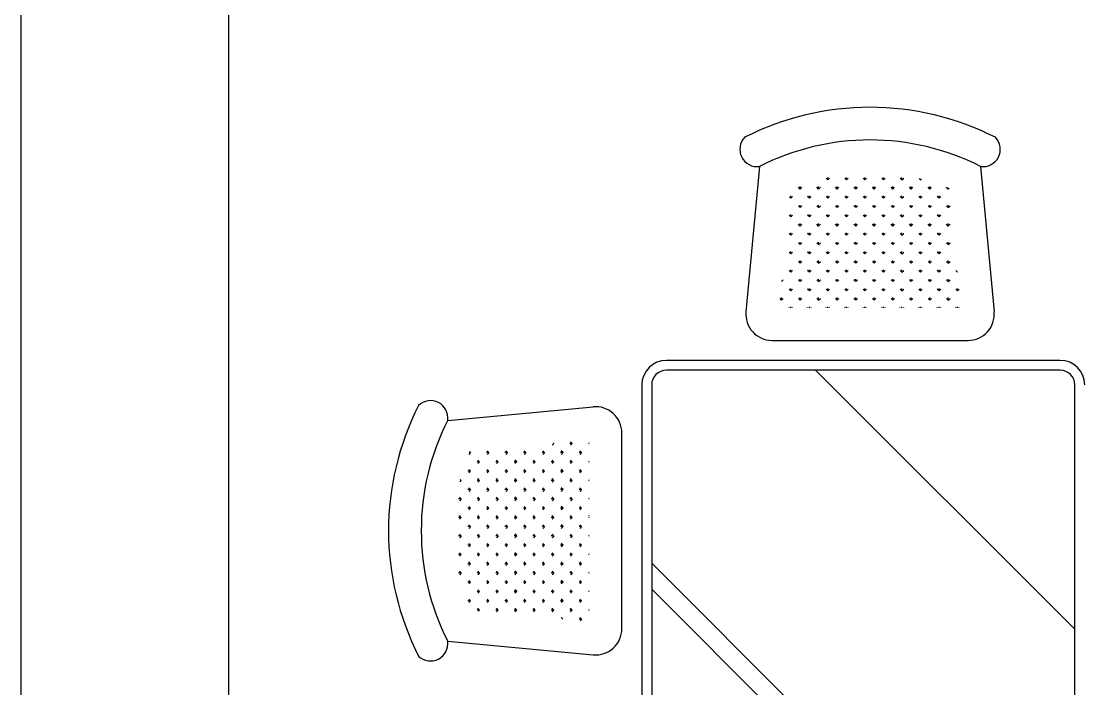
# Model space of a CAD drawing. Header units: inches. Extents: x 3.4 to 45.9, y 14.3 to 39.1.
# Drawn here: x 24.925 to 26.654, y 16.604 to 17.69 of the extents above; entities that cross this region are included whole.
import ezdxf

# ---------------------------------------------------------------- set-up
doc = ezdxf.new("R2010")
doc.units = ezdxf.units.IN
doc.header["$MEASUREMENT"] = 0
doc.layers.add('4', color=4, linetype='Continuous')
doc.layers.add('kadrbm', color=4, linetype='Continuous')

# ---------------------------------------------------------------- blocks, each defined once
blk = doc.blocks.new('kadrbm')
at = {"layer": 'kadrbm', "color": 4}
blk.add_lwpolyline([(0, 0), (0, 24.7972), (21, 24.7972), (21, 0), (0, 0)], close=True, dxfattribs=at)
blk.add_lwpolyline([(20.6631, 0.3257), (20.6631, 24.4603), (0.3369, 24.4603), (0.3369, 0.3257), (20.6631, 0.3257)], dxfattribs=at)

msp = doc.modelspace()

# ---------------------------------------------------------------- linework, layer by layer
at = {"layer": '4'}
for p, q in [((26.1254, 17.4536), (26.1034, 17.2171)), ((26.4849, 17.4536), (26.5069, 17.2171)), ((26.2366, 17.4318), (26.2338, 17.4347)), ((26.2366, 17.4318), (26.2366, 17.4358)), ((26.2366, 17.4318), (26.2394, 17.4347)), ((26.2667, 17.4318), (26.2639, 17.4347)), ((26.2667, 17.4318), (26.2667, 17.4358)), ((26.2667, 17.4318), (26.2695, 17.4347)), ((26.2968, 17.4318), (26.294, 17.4347)), ((26.2968, 17.4318), (26.2968, 17.4358)), ((26.2968, 17.4318), (26.2996, 17.4347)), ((26.3269, 17.4318), (26.3241, 17.4347)), ((26.3269, 17.4318), (26.3269, 17.4358)), ((26.3269, 17.4318), (26.3298, 17.4347)), ((26.357, 17.4318), (26.3542, 17.4347)), ((26.357, 17.4318), (26.357, 17.4358)), ((26.357, 17.4318), (26.3599, 17.4347)), ((26.3872, 17.4318), (26.385, 17.434)), ((26.3872, 17.4318), (26.3872, 17.4335)), ((26.3872, 17.4318), (26.3885, 17.4331)), ((26.1914, 17.4168), (26.1886, 17.4196)), ((26.1914, 17.4168), (26.1914, 17.4208)), ((26.1914, 17.4168), (26.1942, 17.4196)), ((26.2215, 17.4168), (26.2187, 17.4196)), ((26.2215, 17.4168), (26.2215, 17.4208)), ((26.2215, 17.4168), (26.2243, 17.4196)), ((26.2516, 17.4168), (26.2488, 17.4196)), ((26.2516, 17.4168), (26.2516, 17.4208)), ((26.2516, 17.4168), (26.2545, 17.4196)), ((26.2818, 17.4168), (26.2789, 17.4196)), ((26.2818, 17.4168), (26.2818, 17.4208)), ((26.2818, 17.4168), (26.2846, 17.4196)), ((26.3119, 17.4168), (26.309, 17.4196)), ((26.3119, 17.4168), (26.3119, 17.4208)), ((26.3119, 17.4168), (26.3147, 17.4196)), ((26.342, 17.4168), (26.3392, 17.4196)), ((26.342, 17.4168), (26.342, 17.4208)), ((26.342, 17.4168), (26.3448, 17.4196)), ((26.3721, 17.4168), (26.3693, 17.4196)), ((26.3721, 17.4168), (26.3721, 17.4208)), ((26.3721, 17.4168), (26.3749, 17.4196)), ((26.4022, 17.4168), (26.3994, 17.4196)), ((26.4022, 17.4168), (26.4022, 17.4208)), ((26.4022, 17.4168), (26.405, 17.4196)), ((26.4323, 17.4168), (26.4295, 17.4196)), ((26.4323, 17.4168), (26.4323, 17.419)), ((26.4323, 17.4168), (26.4339, 17.4184)), ((26.1763, 17.4017), (26.1743, 17.4038)), ((26.1763, 17.4017), (26.1763, 17.4057)), ((26.1763, 17.4017), (26.1792, 17.4046)), ((26.2065, 17.4017), (26.2036, 17.4046)), ((26.2065, 17.4017), (26.2065, 17.4057)), ((26.2065, 17.4017), (26.2093, 17.4046)), ((26.2366, 17.4017), (26.2338, 17.4046)), ((26.2366, 17.4017), (26.2366, 17.4057)), ((26.2366, 17.4017), (26.2394, 17.4046)), ((26.2667, 17.4017), (26.2639, 17.4046)), ((26.2667, 17.4017), (26.2667, 17.4057)), ((26.2667, 17.4017), (26.2695, 17.4046)), ((26.2968, 17.4017), (26.294, 17.4046)), ((26.2968, 17.4017), (26.2968, 17.4057)), ((26.2968, 17.4017), (26.2996, 17.4046)), ((26.3269, 17.4017), (26.3241, 17.4046)), ((26.3269, 17.4017), (26.3269, 17.4057)), ((26.3269, 17.4017), (26.3298, 17.4046)), ((26.357, 17.4017), (26.3542, 17.4046)), ((26.357, 17.4017), (26.357, 17.4057)), ((26.357, 17.4017), (26.3599, 17.4046)), ((26.3872, 17.4017), (26.3843, 17.4046)), ((26.3872, 17.4017), (26.3872, 17.4057)), ((26.3872, 17.4017), (26.39, 17.4046)), ((26.4173, 17.4017), (26.4145, 17.4046)), ((26.4173, 17.4017), (26.4173, 17.4057)), ((26.4173, 17.4017), (26.4201, 17.4046)), ((26.1763, 17.3716), (26.1763, 17.3756)), ((26.1914, 17.3867), (26.1886, 17.3895)), ((26.1914, 17.3867), (26.1914, 17.3907)), ((26.1914, 17.3867), (26.1942, 17.3895)), ((26.2065, 17.3716), (26.2065, 17.3756)), ((26.2215, 17.3867), (26.2187, 17.3895)), ((26.2215, 17.3867), (26.2215, 17.3907)), ((26.2215, 17.3867), (26.2243, 17.3895)), ((26.2366, 17.3716), (26.2366, 17.3756)), ((26.2516, 17.3867), (26.2488, 17.3895)), ((26.2516, 17.3867), (26.2516, 17.3907)), ((26.2516, 17.3867), (26.2545, 17.3895)), ((26.2667, 17.3716), (26.2667, 17.3756)), ((26.2818, 17.3867), (26.2789, 17.3895)), ((26.2818, 17.3867), (26.2818, 17.3907)), ((26.2818, 17.3867), (26.2846, 17.3895)), ((26.2968, 17.3716), (26.2968, 17.3756)), ((26.3119, 17.3867), (26.309, 17.3895)), ((26.3119, 17.3867), (26.3119, 17.3907)), ((26.3119, 17.3867), (26.3147, 17.3895)), ((26.3269, 17.3716), (26.3269, 17.3756)), ((26.342, 17.3867), (26.3392, 17.3895)), ((26.342, 17.3867), (26.342, 17.3907)), ((26.342, 17.3867), (26.3448, 17.3895)), ((26.357, 17.3716), (26.357, 17.3756)), ((26.3721, 17.3867), (26.3693, 17.3895)), ((26.3721, 17.3867), (26.3721, 17.3907)), ((26.3721, 17.3867), (26.3749, 17.3895)), ((26.3872, 17.3716), (26.3872, 17.3756)), ((26.4022, 17.3867), (26.3994, 17.3895)), ((26.4022, 17.3867), (26.4022, 17.3907)), ((26.4022, 17.3867), (26.405, 17.3895)), ((26.4173, 17.3716), (26.4173, 17.3756)), ((26.4323, 17.3867), (26.4295, 17.3895)), ((26.4323, 17.3867), (26.4323, 17.3907)), ((26.4323, 17.3867), (26.4352, 17.3895)), ((26.1763, 17.3716), (26.1735, 17.3744)), ((26.1763, 17.3716), (26.1792, 17.3744)), ((26.1914, 17.3566), (26.1886, 17.3594)), ((26.1914, 17.3566), (26.1914, 17.3605)), ((26.1914, 17.3566), (26.1942, 17.3594)), ((26.2065, 17.3716), (26.2036, 17.3744)), ((26.2065, 17.3716), (26.2093, 17.3744)), ((26.2215, 17.3566), (26.2187, 17.3594)), ((26.2215, 17.3566), (26.2215, 17.3605)), ((26.2215, 17.3566), (26.2243, 17.3594)), ((26.2366, 17.3716), (26.2338, 17.3744)), ((26.2366, 17.3716), (26.2394, 17.3744)), ((26.2516, 17.3566), (26.2488, 17.3594)), ((26.2516, 17.3566), (26.2516, 17.3605)), ((26.2516, 17.3566), (26.2545, 17.3594)), ((26.2667, 17.3716), (26.2639, 17.3744)), ((26.2667, 17.3716), (26.2695, 17.3744)), ((26.2818, 17.3566), (26.2789, 17.3594)), ((26.2818, 17.3566), (26.2818, 17.3605)), ((26.2818, 17.3566), (26.2846, 17.3594)), ((26.2968, 17.3716), (26.294, 17.3744)), ((26.2968, 17.3716), (26.2996, 17.3744)), ((26.3119, 17.3566), (26.309, 17.3594)), ((26.3119, 17.3566), (26.3119, 17.3605)), ((26.3119, 17.3566), (26.3147, 17.3594)), ((26.3269, 17.3716), (26.3241, 17.3744)), ((26.3269, 17.3716), (26.3298, 17.3744)), ((26.342, 17.3566), (26.3392, 17.3594)), ((26.342, 17.3566), (26.342, 17.3605)), ((26.342, 17.3566), (26.3448, 17.3594)), ((26.357, 17.3716), (26.3542, 17.3744)), ((26.357, 17.3716), (26.3599, 17.3744)), ((26.3721, 17.3566), (26.3693, 17.3594)), ((26.3721, 17.3566), (26.3721, 17.3605)), ((26.3721, 17.3566), (26.3749, 17.3594)), ((26.3872, 17.3716), (26.3843, 17.3744)), ((26.3872, 17.3716), (26.39, 17.3744)), ((26.4022, 17.3566), (26.3994, 17.3594)), ((26.4022, 17.3566), (26.4022, 17.3605)), ((26.4022, 17.3566), (26.405, 17.3594)), ((26.4173, 17.3716), (26.4145, 17.3744)), ((26.4173, 17.3716), (26.4201, 17.3744)), ((26.4323, 17.3566), (26.4295, 17.3594)), ((26.4323, 17.3566), (26.4323, 17.3605)), ((26.4323, 17.3566), (26.4352, 17.3594)), ((26.1763, 17.3415), (26.1735, 17.3443)), ((26.1763, 17.3415), (26.1763, 17.3455)), ((26.1763, 17.3415), (26.1792, 17.3443)), ((26.2065, 17.3415), (26.2036, 17.3443)), ((26.2065, 17.3415), (26.2065, 17.3455)), ((26.2065, 17.3415), (26.2093, 17.3443)), ((26.2366, 17.3415), (26.2338, 17.3443)), ((26.2366, 17.3415), (26.2366, 17.3455)), ((26.2366, 17.3415), (26.2394, 17.3443)), ((26.2667, 17.3415), (26.2639, 17.3443)), ((26.2667, 17.3415), (26.2667, 17.3455)), ((26.2667, 17.3415), (26.2695, 17.3443)), ((26.2968, 17.3415), (26.294, 17.3443)), ((26.2968, 17.3415), (26.2968, 17.3455)), ((26.2968, 17.3415), (26.2996, 17.3443)), ((26.3269, 17.3415), (26.3241, 17.3443)), ((26.3269, 17.3415), (26.3269, 17.3455)), ((26.3269, 17.3415), (26.3298, 17.3443)), ((26.357, 17.3415), (26.3542, 17.3443)), ((26.357, 17.3415), (26.357, 17.3455)), ((26.357, 17.3415), (26.3599, 17.3443)), ((26.3872, 17.3415), (26.3843, 17.3443)), ((26.3872, 17.3415), (26.3872, 17.3455)), ((26.3872, 17.3415), (26.39, 17.3443)), ((26.4173, 17.3415), (26.4145, 17.3443)), ((26.4173, 17.3415), (26.4173, 17.3455)), ((26.4173, 17.3415), (26.4201, 17.3443)), ((26.1914, 17.3264), (26.1886, 17.3293)), ((26.1914, 17.3264), (26.1914, 17.3304)), ((26.1914, 17.3264), (26.1942, 17.3293)), ((26.2215, 17.3264), (26.2187, 17.3293)), ((26.2215, 17.3264), (26.2215, 17.3304)), ((26.2215, 17.3264), (26.2243, 17.3293)), ((26.2516, 17.3264), (26.2488, 17.3293)), ((26.2516, 17.3264), (26.2516, 17.3304)), ((26.2516, 17.3264), (26.2545, 17.3293)), ((26.2818, 17.3264), (26.2789, 17.3293)), ((26.2818, 17.3264), (26.2818, 17.3304)), ((26.2818, 17.3264), (26.2846, 17.3293)), ((26.3119, 17.3264), (26.309, 17.3293)), ((26.3119, 17.3264), (26.3119, 17.3304)), ((26.3119, 17.3264), (26.3147, 17.3293)), ((26.342, 17.3264), (26.3392, 17.3293)), ((26.342, 17.3264), (26.342, 17.3304)), ((26.342, 17.3264), (26.3448, 17.3293)), ((26.3721, 17.3264), (26.3693, 17.3293)), ((26.3721, 17.3264), (26.3721, 17.3304)), ((26.3721, 17.3264), (26.3749, 17.3293)), ((26.4022, 17.3264), (26.3994, 17.3293)), ((26.4022, 17.3264), (26.4022, 17.3304)), ((26.4022, 17.3264), (26.405, 17.3293)), ((26.4323, 17.3264), (26.4295, 17.3293)), ((26.4323, 17.3264), (26.4323, 17.3304)), ((26.4323, 17.3264), (26.4352, 17.3293)), ((26.1763, 17.3114), (26.1735, 17.3142)), ((26.1763, 17.3114), (26.1763, 17.3154)), ((26.1763, 17.3114), (26.1792, 17.3142)), ((26.2065, 17.3114), (26.2036, 17.3142)), ((26.2065, 17.3114), (26.2065, 17.3154)), ((26.2065, 17.3114), (26.2093, 17.3142)), ((26.2366, 17.3114), (26.2338, 17.3142)), ((26.2366, 17.3114), (26.2366, 17.3154)), ((26.2366, 17.3114), (26.2394, 17.3142)), ((26.2667, 17.3114), (26.2639, 17.3142)), ((26.2667, 17.3114), (26.2667, 17.3154)), ((26.2667, 17.3114), (26.2695, 17.3142)), ((26.2968, 17.3114), (26.294, 17.3142)), ((26.2968, 17.3114), (26.2968, 17.3154)), ((26.2968, 17.3114), (26.2996, 17.3142)), ((26.3269, 17.3114), (26.3241, 17.3142)), ((26.3269, 17.3114), (26.3269, 17.3154)), ((26.3269, 17.3114), (26.3298, 17.3142)), ((26.357, 17.3114), (26.3542, 17.3142)), ((26.357, 17.3114), (26.357, 17.3154)), ((26.357, 17.3114), (26.3599, 17.3142)), ((26.3872, 17.3114), (26.3843, 17.3142)), ((26.3872, 17.3114), (26.3872, 17.3154)), ((26.3872, 17.3114), (26.39, 17.3142)), ((26.4173, 17.3114), (26.4145, 17.3142)), ((26.4173, 17.3114), (26.4173, 17.3154)), ((26.4173, 17.3114), (26.4201, 17.3142)), ((26.1914, 17.2963), (26.1886, 17.2991)), ((26.1914, 17.2963), (26.1914, 17.3003)), ((26.1914, 17.2963), (26.1942, 17.2991)), ((26.2215, 17.2963), (26.2187, 17.2991)), ((26.2215, 17.2963), (26.2215, 17.3003)), ((26.2215, 17.2963), (26.2243, 17.2991)), ((26.2516, 17.2963), (26.2488, 17.2991)), ((26.2516, 17.2963), (26.2516, 17.3003)), ((26.2516, 17.2963), (26.2545, 17.2991)), ((26.2818, 17.2963), (26.2789, 17.2991)), ((26.2818, 17.2963), (26.2818, 17.3003)), ((26.2818, 17.2963), (26.2846, 17.2991)), ((26.3119, 17.2963), (26.309, 17.2991)), ((26.3119, 17.2963), (26.3119, 17.3003)), ((26.3119, 17.2963), (26.3147, 17.2991)), ((26.342, 17.2963), (26.3392, 17.2991)), ((26.342, 17.2963), (26.342, 17.3003)), ((26.342, 17.2963), (26.3448, 17.2991)), ((26.3721, 17.2963), (26.3693, 17.2991)), ((26.3721, 17.2963), (26.3721, 17.3003)), ((26.3721, 17.2963), (26.3749, 17.2991)), ((26.4022, 17.2963), (26.3994, 17.2991)), ((26.4022, 17.2963), (26.4022, 17.3003)), ((26.4022, 17.2963), (26.405, 17.2991)), ((26.4323, 17.2963), (26.4295, 17.2991)), ((26.4323, 17.2963), (26.4323, 17.3003)), ((26.4323, 17.2963), (26.4352, 17.2991)), ((26.1763, 17.2813), (26.1735, 17.2841)), ((26.1763, 17.2813), (26.1763, 17.2853)), ((26.1763, 17.2813), (26.1792, 17.2841)), ((26.2065, 17.2813), (26.2036, 17.2841)), ((26.2065, 17.2813), (26.2065, 17.2853)), ((26.2065, 17.2813), (26.2093, 17.2841)), ((26.2366, 17.2813), (26.2338, 17.2841)), ((26.2366, 17.2813), (26.2366, 17.2853)), ((26.2366, 17.2813), (26.2394, 17.2841)), ((26.2667, 17.2813), (26.2639, 17.2841)), ((26.2667, 17.2813), (26.2667, 17.2853)), ((26.2667, 17.2813), (26.2695, 17.2841)), ((26.2968, 17.2813), (26.294, 17.2841)), ((26.2968, 17.2813), (26.2968, 17.2853)), ((26.2968, 17.2813), (26.2996, 17.2841)), ((26.3269, 17.2813), (26.3241, 17.2841)), ((26.3269, 17.2813), (26.3269, 17.2853)), ((26.3269, 17.2813), (26.3298, 17.2841)), ((26.357, 17.2813), (26.3542, 17.2841)), ((26.357, 17.2813), (26.357, 17.2853)), ((26.357, 17.2813), (26.3599, 17.2841)), ((26.3872, 17.2813), (26.3843, 17.2841)), ((26.3872, 17.2813), (26.3872, 17.2853)), ((26.3872, 17.2813), (26.39, 17.2841)), ((26.4173, 17.2813), (26.4145, 17.2841)), ((26.4173, 17.2813), (26.4173, 17.2853)), ((26.4173, 17.2813), (26.4201, 17.2841)), ((26.4474, 17.2813), (26.4446, 17.2841)), ((26.4474, 17.2813), (26.4474, 17.2819)), ((26.4474, 17.2813), (26.4475, 17.2813)), ((26.1614, 17.2664), (26.1641, 17.269)), ((26.1763, 17.2511), (26.1735, 17.254)), ((26.1763, 17.2511), (26.1763, 17.2551)), ((26.1763, 17.2511), (26.1792, 17.254)), ((26.1914, 17.2662), (26.1886, 17.269)), ((26.1914, 17.2662), (26.1914, 17.2702)), ((26.1914, 17.2662), (26.1942, 17.269)), ((26.2065, 17.2511), (26.2036, 17.254)), ((26.2065, 17.2511), (26.2065, 17.2551)), ((26.2065, 17.2511), (26.2093, 17.254)), ((26.2215, 17.2662), (26.2187, 17.269)), ((26.2215, 17.2662), (26.2215, 17.2702)), ((26.2215, 17.2662), (26.2243, 17.269)), ((26.2366, 17.2511), (26.2338, 17.254)), ((26.2366, 17.2511), (26.2366, 17.2551)), ((26.2366, 17.2511), (26.2394, 17.254)), ((26.2516, 17.2662), (26.2488, 17.269)), ((26.2516, 17.2662), (26.2516, 17.2702)), ((26.2516, 17.2662), (26.2545, 17.269)), ((26.2667, 17.2511), (26.2639, 17.254)), ((26.2667, 17.2511), (26.2667, 17.2551)), ((26.2667, 17.2511), (26.2695, 17.254)), ((26.2818, 17.2662), (26.2789, 17.269)), ((26.2818, 17.2662), (26.2818, 17.2702)), ((26.2818, 17.2662), (26.2846, 17.269)), ((26.2968, 17.2511), (26.294, 17.254)), ((26.2968, 17.2511), (26.2968, 17.2551)), ((26.2968, 17.2511), (26.2996, 17.254)), ((26.3119, 17.2662), (26.309, 17.269)), ((26.3119, 17.2662), (26.3119, 17.2702)), ((26.3119, 17.2662), (26.3147, 17.269)), ((26.3269, 17.2511), (26.3241, 17.254)), ((26.3269, 17.2511), (26.3269, 17.2551)), ((26.3269, 17.2511), (26.3298, 17.254)), ((26.342, 17.2662), (26.3392, 17.269)), ((26.342, 17.2662), (26.342, 17.2702)), ((26.342, 17.2662), (26.3448, 17.269)), ((26.357, 17.2511), (26.3542, 17.254)), ((26.357, 17.2511), (26.357, 17.2551)), ((26.357, 17.2511), (26.3599, 17.254)), ((26.3721, 17.2662), (26.3693, 17.269)), ((26.3721, 17.2662), (26.3721, 17.2702)), ((26.3721, 17.2662), (26.3749, 17.269)), ((26.3872, 17.2511), (26.3843, 17.254)), ((26.3872, 17.2511), (26.3872, 17.2551)), ((26.3872, 17.2511), (26.39, 17.254)), ((26.4022, 17.2662), (26.3994, 17.269)), ((26.4022, 17.2662), (26.4022, 17.2702)), ((26.4022, 17.2662), (26.405, 17.269)), ((26.4173, 17.2511), (26.4145, 17.254)), ((26.4173, 17.2511), (26.4173, 17.2551)), ((26.4173, 17.2511), (26.4201, 17.254)), ((26.4323, 17.2662), (26.4295, 17.269)), ((26.4323, 17.2662), (26.4323, 17.2702)), ((26.4323, 17.2662), (26.4352, 17.269)), ((26.4474, 17.2511), (26.4446, 17.254)), ((26.4474, 17.2511), (26.4474, 17.2551)), ((26.1613, 17.2361), (26.1589, 17.2385)), ((26.1613, 17.2361), (26.1613, 17.2401)), ((26.1613, 17.2361), (26.1641, 17.2389)), ((26.1914, 17.2361), (26.1886, 17.2389)), ((26.1914, 17.2361), (26.1914, 17.2401)), ((26.1914, 17.2361), (26.1942, 17.2389)), ((26.2215, 17.2361), (26.2187, 17.2389)), ((26.2215, 17.2361), (26.2215, 17.2401)), ((26.2215, 17.2361), (26.2243, 17.2389)), ((26.2516, 17.2361), (26.2488, 17.2389)), ((26.2516, 17.2361), (26.2516, 17.2401)), ((26.2516, 17.2361), (26.2545, 17.2389)), ((26.2818, 17.2361), (26.2789, 17.2389)), ((26.2818, 17.2361), (26.2818, 17.2401)), ((26.2818, 17.2361), (26.2846, 17.2389)), ((26.3119, 17.2361), (26.309, 17.2389)), ((26.3119, 17.2361), (26.3119, 17.2401)), ((26.3119, 17.2361), (26.3147, 17.2389)), ((26.342, 17.2361), (26.3392, 17.2389)), ((26.342, 17.2361), (26.342, 17.2401)), ((26.342, 17.2361), (26.3448, 17.2389)), ((26.3721, 17.2361), (26.3693, 17.2389)), ((26.3721, 17.2361), (26.3721, 17.2401)), ((26.3721, 17.2361), (26.3749, 17.2389)), ((26.4022, 17.2361), (26.3994, 17.2389)), ((26.4022, 17.2361), (26.4022, 17.2401)), ((26.4022, 17.2361), (26.405, 17.2389)), ((26.4323, 17.2361), (26.4295, 17.2389)), ((26.4323, 17.2361), (26.4323, 17.2401)), ((26.4323, 17.2361), (26.4352, 17.2389)), ((26.4474, 17.2511), (26.45, 17.2538)), ((26.1735, 17.2238), (26.1735, 17.2239)), ((26.1763, 17.2238), (26.1763, 17.225)), ((26.1792, 17.2238), (26.1792, 17.2239)), ((26.2036, 17.2238), (26.2036, 17.2239)), ((26.2065, 17.2238), (26.2065, 17.225)), ((26.2093, 17.2238), (26.2093, 17.2239)), ((26.2338, 17.2238), (26.2338, 17.2239)), ((26.2366, 17.2238), (26.2366, 17.225)), ((26.2394, 17.2238), (26.2394, 17.2239)), ((26.2639, 17.2238), (26.2639, 17.2239)), ((26.2667, 17.2238), (26.2667, 17.225)), ((26.2695, 17.2238), (26.2695, 17.2239)), ((26.294, 17.2238), (26.294, 17.2239)), ((26.2968, 17.2238), (26.2968, 17.225)), ((26.2996, 17.2238), (26.2996, 17.2239)), ((26.3241, 17.2238), (26.3241, 17.2239)), ((26.3269, 17.2238), (26.3269, 17.225)), ((26.3297, 17.2238), (26.3298, 17.2239)), ((26.3542, 17.2238), (26.3542, 17.2239)), ((26.357, 17.2238), (26.357, 17.225)), ((26.3599, 17.2238), (26.3599, 17.2239)), ((26.3844, 17.2238), (26.3843, 17.2239)), ((26.3872, 17.2238), (26.3872, 17.225)), ((26.39, 17.2238), (26.39, 17.2239)), ((26.4145, 17.2238), (26.4145, 17.2239)), ((26.4173, 17.2238), (26.4173, 17.225)), ((26.4201, 17.2238), (26.4201, 17.2239)), ((26.4446, 17.2238), (26.4446, 17.2239)), ((26.4474, 17.2238), (26.4474, 17.225)), ((26.4502, 17.2238), (26.4502, 17.2239)), ((26.1458, 17.1706), (26.4645, 17.1706)), ((26.6141, 17.1381), (25.9741, 17.1381)), ((26.6141, 17.1221), (25.9741, 17.1221)), ((26.6381, 16.7006), (26.2166, 17.1221)), ((25.9341, 17.0981), (25.9341, 15.5741)), ((25.9501, 17.0981), (25.9501, 15.5741)), ((26.6381, 15.5741), (26.6381, 17.0981)), ((25.6186, 17.0405), (25.855, 17.0625)), ((25.9016, 16.7014), (25.9016, 17.0201)), ((25.7909, 17.003), (25.7881, 17.0002)), ((25.7909, 17.003), (25.7902, 17.003)), ((25.7909, 17.003), (25.7909, 17.0031)), ((25.821, 17.003), (25.817, 17.003)), ((25.821, 17.003), (25.8182, 17.0002)), ((25.821, 17.003), (25.8184, 17.0056)), ((25.8483, 17.003), (25.8472, 17.003)), ((25.8483, 17.0058), (25.8483, 17.0058)), ((25.8483, 17.0002), (25.8483, 17.0002)), ((25.6554, 16.9879), (25.6526, 16.9851)), ((25.6554, 16.9879), (25.6532, 16.9879)), ((25.6554, 16.9879), (25.6538, 16.9895)), ((25.6855, 16.9879), (25.6815, 16.9879)), ((25.6855, 16.9879), (25.6827, 16.9908)), ((25.6855, 16.9879), (25.6827, 16.9851)), ((25.7156, 16.9879), (25.7116, 16.9879)), ((25.7156, 16.9879), (25.7128, 16.9908)), ((25.7156, 16.9879), (25.7128, 16.9851)), ((25.7457, 16.9879), (25.7417, 16.9879)), ((25.7457, 16.9879), (25.7429, 16.9908)), ((25.7457, 16.9879), (25.7429, 16.9851)), ((25.7759, 16.9879), (25.7719, 16.9879)), ((25.7759, 16.9879), (25.773, 16.9908)), ((25.7759, 16.9879), (25.773, 16.9851)), ((25.806, 16.9879), (25.802, 16.9879)), ((25.806, 16.9879), (25.8032, 16.9908)), ((25.806, 16.9879), (25.8032, 16.9851)), ((25.8361, 16.9879), (25.8321, 16.9879)), ((25.8361, 16.9879), (25.8333, 16.9908)), ((25.8361, 16.9879), (25.8333, 16.9851)), ((25.6554, 16.9578), (25.6526, 16.9606)), ((25.6704, 16.9729), (25.6665, 16.9729)), ((25.6704, 16.9729), (25.6676, 16.9757)), ((25.6704, 16.9729), (25.6676, 16.9701)), ((25.6855, 16.9578), (25.6827, 16.9606)), ((25.7006, 16.9729), (25.6966, 16.9729)), ((25.7006, 16.9729), (25.6977, 16.9757)), ((25.7006, 16.9729), (25.6977, 16.9701)), ((25.7156, 16.9578), (25.7128, 16.9606)), ((25.7307, 16.9729), (25.7267, 16.9729)), ((25.7307, 16.9729), (25.7279, 16.9757)), ((25.7307, 16.9729), (25.7279, 16.9701)), ((25.7457, 16.9578), (25.7429, 16.9606)), ((25.7608, 16.9729), (25.7568, 16.9729)), ((25.7608, 16.9729), (25.758, 16.9757)), ((25.7608, 16.9729), (25.758, 16.9701)), ((25.7759, 16.9578), (25.773, 16.9606)), ((25.7909, 16.9729), (25.7869, 16.9729)), ((25.7909, 16.9729), (25.7881, 16.9757)), ((25.7909, 16.9729), (25.7881, 16.9701)), ((25.806, 16.9578), (25.8032, 16.9606)), ((25.821, 16.9729), (25.817, 16.9729)), ((25.821, 16.9729), (25.8182, 16.9757)), ((25.821, 16.9729), (25.8182, 16.9701)), ((25.8361, 16.9578), (25.8333, 16.9606)), ((25.8483, 16.9729), (25.8472, 16.9729)), ((25.8483, 16.9757), (25.8483, 16.9757)), ((25.8483, 16.9701), (25.8483, 16.9701)), ((25.6403, 16.9428), (25.6382, 16.9406)), ((25.6403, 16.9428), (25.6387, 16.9428)), ((25.6403, 16.9428), (25.639, 16.9441)), ((25.6554, 16.9578), (25.6514, 16.9578)), ((25.6554, 16.9578), (25.6526, 16.955)), ((25.6704, 16.9428), (25.6665, 16.9428)), ((25.6704, 16.9428), (25.6676, 16.9456)), ((25.6704, 16.9428), (25.6676, 16.9399)), ((25.6855, 16.9578), (25.6815, 16.9578)), ((25.6855, 16.9578), (25.6827, 16.955)), ((25.7006, 16.9428), (25.6966, 16.9428)), ((25.7006, 16.9428), (25.6977, 16.9456)), ((25.7006, 16.9428), (25.6977, 16.9399)), ((25.7156, 16.9578), (25.7116, 16.9578)), ((25.7156, 16.9578), (25.7128, 16.955)), ((25.7307, 16.9428), (25.7267, 16.9428)), ((25.7307, 16.9428), (25.7279, 16.9456)), ((25.7307, 16.9428), (25.7279, 16.9399)), ((25.7457, 16.9578), (25.7417, 16.9578)), ((25.7457, 16.9578), (25.7429, 16.955)), ((25.7608, 16.9428), (25.7568, 16.9428)), ((25.7608, 16.9428), (25.758, 16.9456)), ((25.7608, 16.9428), (25.758, 16.9399)), ((25.7759, 16.9578), (25.7719, 16.9578)), ((25.7759, 16.9578), (25.773, 16.955)), ((25.7909, 16.9428), (25.7869, 16.9428)), ((25.7909, 16.9428), (25.7881, 16.9456)), ((25.7909, 16.9428), (25.7881, 16.9399)), ((25.806, 16.9578), (25.802, 16.9578)), ((25.806, 16.9578), (25.8032, 16.955)), ((25.821, 16.9428), (25.817, 16.9428)), ((25.821, 16.9428), (25.8182, 16.9456)), ((25.821, 16.9428), (25.8182, 16.9399)), ((25.8361, 16.9578), (25.8321, 16.9578)), ((25.8361, 16.9578), (25.8333, 16.955)), ((25.8483, 16.9428), (25.8472, 16.9428)), ((25.8483, 16.9456), (25.8483, 16.9456)), ((25.6554, 16.9277), (25.6514, 16.9277)), ((25.6554, 16.9277), (25.6526, 16.9305)), ((25.6554, 16.9277), (25.6526, 16.9249)), ((25.6855, 16.9277), (25.6815, 16.9277)), ((25.6855, 16.9277), (25.6827, 16.9305)), ((25.6855, 16.9277), (25.6827, 16.9249)), ((25.7156, 16.9277), (25.7116, 16.9277)), ((25.7156, 16.9277), (25.7128, 16.9305)), ((25.7156, 16.9277), (25.7128, 16.9249)), ((25.7457, 16.9277), (25.7417, 16.9277)), ((25.7457, 16.9277), (25.7429, 16.9305)), ((25.7457, 16.9277), (25.7429, 16.9249)), ((25.7759, 16.9277), (25.7719, 16.9277)), ((25.7759, 16.9277), (25.773, 16.9305)), ((25.7759, 16.9277), (25.773, 16.9249)), ((25.806, 16.9277), (25.802, 16.9277)), ((25.806, 16.9277), (25.8032, 16.9305)), ((25.806, 16.9277), (25.8032, 16.9249)), ((25.8361, 16.9277), (25.8321, 16.9277)), ((25.8361, 16.9277), (25.8333, 16.9305)), ((25.8361, 16.9277), (25.8333, 16.9249)), ((25.8483, 16.94), (25.8483, 16.9399)), ((25.6403, 16.9126), (25.6363, 16.9126)), ((25.6403, 16.9126), (25.6375, 16.9155)), ((25.6403, 16.9126), (25.6375, 16.9098)), ((25.6704, 16.9126), (25.6665, 16.9126)), ((25.6704, 16.9126), (25.6676, 16.9155)), ((25.6704, 16.9126), (25.6676, 16.9098)), ((25.7006, 16.9126), (25.6966, 16.9126)), ((25.7006, 16.9126), (25.6977, 16.9155)), ((25.7006, 16.9126), (25.6977, 16.9098)), ((25.7307, 16.9126), (25.7267, 16.9126)), ((25.7307, 16.9126), (25.7279, 16.9155)), ((25.7307, 16.9126), (25.7279, 16.9098)), ((25.7608, 16.9126), (25.7568, 16.9126)), ((25.7608, 16.9126), (25.758, 16.9155)), ((25.7608, 16.9126), (25.758, 16.9098)), ((25.7909, 16.9126), (25.7869, 16.9126)), ((25.7909, 16.9126), (25.7881, 16.9155)), ((25.7909, 16.9126), (25.7881, 16.9098)), ((25.821, 16.9126), (25.817, 16.9126)), ((25.821, 16.9126), (25.8182, 16.9155)), ((25.821, 16.9126), (25.8182, 16.9098)), ((25.8483, 16.9126), (25.8472, 16.9126)), ((25.8483, 16.9155), (25.8483, 16.9155)), ((25.8483, 16.9098), (25.8483, 16.9098)), ((25.6554, 16.8976), (25.6514, 16.8976)), ((25.6554, 16.8976), (25.6526, 16.9004)), ((25.6554, 16.8976), (25.6526, 16.8948)), ((25.6855, 16.8976), (25.6815, 16.8976)), ((25.6855, 16.8976), (25.6827, 16.9004)), ((25.6855, 16.8976), (25.6827, 16.8948)), ((25.7156, 16.8976), (25.7116, 16.8976)), ((25.7156, 16.8976), (25.7128, 16.9004)), ((25.7156, 16.8976), (25.7128, 16.8948)), ((25.7457, 16.8976), (25.7417, 16.8976)), ((25.7457, 16.8976), (25.7429, 16.9004)), ((25.7457, 16.8976), (25.7429, 16.8948)), ((25.7759, 16.8976), (25.7719, 16.8976)), ((25.7759, 16.8976), (25.773, 16.9004)), ((25.7759, 16.8976), (25.773, 16.8948)), ((25.806, 16.8976), (25.802, 16.8976)), ((25.806, 16.8976), (25.8032, 16.9004)), ((25.806, 16.8976), (25.8032, 16.8948)), ((25.8361, 16.8976), (25.8321, 16.8976)), ((25.8361, 16.8976), (25.8333, 16.9004)), ((25.8361, 16.8976), (25.8333, 16.8948)), ((25.6403, 16.8825), (25.6363, 16.8825)), ((25.6403, 16.8825), (25.6375, 16.8854)), ((25.6403, 16.8825), (25.6375, 16.8797)), ((25.6704, 16.8825), (25.6665, 16.8825)), ((25.6704, 16.8825), (25.6676, 16.8854)), ((25.6704, 16.8825), (25.6676, 16.8797)), ((25.7006, 16.8825), (25.6966, 16.8825)), ((25.7006, 16.8825), (25.6977, 16.8854)), ((25.7006, 16.8825), (25.6977, 16.8797)), ((25.7307, 16.8825), (25.7267, 16.8825)), ((25.7307, 16.8825), (25.7279, 16.8854)), ((25.7307, 16.8825), (25.7279, 16.8797)), ((25.7608, 16.8825), (25.7568, 16.8825)), ((25.7608, 16.8825), (25.758, 16.8854)), ((25.7608, 16.8825), (25.758, 16.8797)), ((25.7909, 16.8825), (25.7869, 16.8825)), ((25.7909, 16.8825), (25.7881, 16.8854)), ((25.7909, 16.8825), (25.7881, 16.8797)), ((25.821, 16.8825), (25.817, 16.8825)), ((25.821, 16.8825), (25.8182, 16.8854)), ((25.821, 16.8825), (25.8182, 16.8797)), ((25.8483, 16.8825), (25.8472, 16.8825)), ((25.8483, 16.8853), (25.8483, 16.8854)), ((25.8483, 16.8797), (25.8483, 16.8797)), ((25.6554, 16.8675), (25.6514, 16.8675)), ((25.6554, 16.8675), (25.6526, 16.8703)), ((25.6554, 16.8675), (25.6526, 16.8646)), ((25.6855, 16.8675), (25.6815, 16.8675)), ((25.6855, 16.8675), (25.6827, 16.8703)), ((25.6855, 16.8675), (25.6827, 16.8646)), ((25.7156, 16.8675), (25.7116, 16.8675)), ((25.7156, 16.8675), (25.7128, 16.8703)), ((25.7156, 16.8675), (25.7128, 16.8646)), ((25.7457, 16.8675), (25.7417, 16.8675)), ((25.7457, 16.8675), (25.7429, 16.8703)), ((25.7457, 16.8675), (25.7429, 16.8646)), ((25.7759, 16.8675), (25.7719, 16.8675)), ((25.7759, 16.8675), (25.773, 16.8703)), ((25.7759, 16.8675), (25.773, 16.8646)), ((25.806, 16.8675), (25.802, 16.8675)), ((25.806, 16.8675), (25.8032, 16.8703)), ((25.806, 16.8675), (25.8032, 16.8646)), ((25.8361, 16.8675), (25.8321, 16.8675)), ((25.8361, 16.8675), (25.8333, 16.8703)), ((25.8361, 16.8675), (25.8333, 16.8646)), ((25.6403, 16.8524), (25.6363, 16.8524)), ((25.6403, 16.8524), (25.6375, 16.8552)), ((25.6403, 16.8524), (25.6375, 16.8496)), ((25.6554, 16.8374), (25.6526, 16.8402)), ((25.6704, 16.8524), (25.6665, 16.8524)), ((25.6704, 16.8524), (25.6676, 16.8552)), ((25.6704, 16.8524), (25.6676, 16.8496)), ((25.6855, 16.8374), (25.6827, 16.8402)), ((25.7006, 16.8524), (25.6966, 16.8524)), ((25.7006, 16.8524), (25.6977, 16.8552)), ((25.7006, 16.8524), (25.6977, 16.8496)), ((25.7156, 16.8374), (25.7128, 16.8402)), ((25.7307, 16.8524), (25.7267, 16.8524)), ((25.7307, 16.8524), (25.7279, 16.8552)), ((25.7307, 16.8524), (25.7279, 16.8496)), ((25.7457, 16.8374), (25.7429, 16.8402)), ((25.7608, 16.8524), (25.7568, 16.8524)), ((25.7608, 16.8524), (25.758, 16.8552)), ((25.7608, 16.8524), (25.758, 16.8496)), ((25.7759, 16.8374), (25.773, 16.8402)), ((25.7909, 16.8524), (25.7869, 16.8524)), ((25.7909, 16.8524), (25.7881, 16.8552)), ((25.7909, 16.8524), (25.7881, 16.8496)), ((25.806, 16.8374), (25.8032, 16.8402)), ((25.821, 16.8524), (25.817, 16.8524)), ((25.821, 16.8524), (25.8182, 16.8552)), ((25.821, 16.8524), (25.8182, 16.8496)), ((25.8361, 16.8374), (25.8333, 16.8402)), ((25.8483, 16.8524), (25.8472, 16.8524)), ((25.8483, 16.8552), (25.8483, 16.8552)), ((25.8483, 16.8496), (25.8483, 16.8496)), ((25.6403, 16.8223), (25.6363, 16.8223)), ((25.6403, 16.8223), (25.6375, 16.8251)), ((25.6403, 16.8223), (25.6375, 16.8195)), ((25.6554, 16.8374), (25.6514, 16.8374)), ((25.6554, 16.8374), (25.6526, 16.8345)), ((25.6704, 16.8223), (25.6665, 16.8223)), ((25.6704, 16.8223), (25.6676, 16.8251)), ((25.6704, 16.8223), (25.6676, 16.8195)), ((25.6855, 16.8374), (25.6815, 16.8374)), ((25.6855, 16.8374), (25.6827, 16.8345)), ((25.7006, 16.8223), (25.6966, 16.8223)), ((25.7006, 16.8223), (25.6977, 16.8251)), ((25.7006, 16.8223), (25.6977, 16.8195)), ((25.7156, 16.8374), (25.7116, 16.8374)), ((25.7156, 16.8374), (25.7128, 16.8345)), ((25.7307, 16.8223), (25.7267, 16.8223)), ((25.7307, 16.8223), (25.7279, 16.8251)), ((25.7307, 16.8223), (25.7279, 16.8195)), ((25.7457, 16.8374), (25.7417, 16.8374)), ((25.7457, 16.8374), (25.7429, 16.8345)), ((25.7608, 16.8223), (25.7568, 16.8223)), ((25.7608, 16.8223), (25.758, 16.8251)), ((25.7608, 16.8223), (25.758, 16.8195)), ((25.7759, 16.8374), (25.7719, 16.8374)), ((25.7759, 16.8374), (25.773, 16.8345)), ((25.7909, 16.8223), (25.7869, 16.8223)), ((25.7909, 16.8223), (25.7881, 16.8251)), ((25.7909, 16.8223), (25.7881, 16.8195)), ((25.806, 16.8374), (25.802, 16.8374)), ((25.806, 16.8374), (25.8032, 16.8345)), ((25.821, 16.8223), (25.817, 16.8223)), ((25.821, 16.8223), (25.8182, 16.8251)), ((25.821, 16.8223), (25.8182, 16.8195)), ((25.8361, 16.8374), (25.8321, 16.8374)), ((25.8361, 16.8374), (25.8333, 16.8345)), ((25.8483, 16.8223), (25.8472, 16.8223)), ((25.8483, 16.8251), (25.8483, 16.8251)), ((25.6554, 16.8072), (25.6514, 16.8072)), ((25.6554, 16.8072), (25.6526, 16.8101)), ((25.6554, 16.8072), (25.6526, 16.8044)), ((25.6855, 16.8072), (25.6815, 16.8072)), ((25.6855, 16.8072), (25.6827, 16.8101)), ((25.6855, 16.8072), (25.6827, 16.8044)), ((25.7156, 16.8072), (25.7116, 16.8072)), ((25.7156, 16.8072), (25.7128, 16.8101)), ((25.7156, 16.8072), (25.7128, 16.8044)), ((25.7457, 16.8072), (25.7417, 16.8072)), ((25.7457, 16.8072), (25.7429, 16.8101)), ((25.7457, 16.8072), (25.7429, 16.8044)), ((25.7759, 16.8072), (25.7719, 16.8072)), ((25.7759, 16.8072), (25.773, 16.8101)), ((25.7759, 16.8072), (25.773, 16.8044)), ((25.806, 16.8072), (25.802, 16.8072)), ((25.806, 16.8072), (25.8032, 16.8101)), ((25.806, 16.8072), (25.8032, 16.8044)), ((25.8361, 16.8072), (25.8321, 16.8072)), ((25.8361, 16.8072), (25.8333, 16.8101)), ((25.8361, 16.8072), (25.8333, 16.8044)), ((25.8483, 16.8195), (25.8483, 16.8195)), ((26.6381, 16.1199), (25.9501, 16.8079)), ((25.6403, 16.7922), (25.6363, 16.7922)), ((25.6403, 16.7922), (25.6375, 16.795)), ((25.6403, 16.7922), (25.6375, 16.7894)), ((25.6704, 16.7922), (25.6665, 16.7922)), ((25.6704, 16.7922), (25.6676, 16.795)), ((25.6704, 16.7922), (25.6676, 16.7894)), ((25.7006, 16.7922), (25.6966, 16.7922)), ((25.7006, 16.7922), (25.6977, 16.795)), ((25.7006, 16.7922), (25.6977, 16.7894)), ((25.7307, 16.7922), (25.7267, 16.7922)), ((25.7307, 16.7922), (25.7279, 16.795)), ((25.7307, 16.7922), (25.7279, 16.7894)), ((25.7608, 16.7922), (25.7568, 16.7922)), ((25.7608, 16.7922), (25.758, 16.795)), ((25.7608, 16.7922), (25.758, 16.7894)), ((25.7909, 16.7922), (25.7869, 16.7922)), ((25.7909, 16.7922), (25.7881, 16.795)), ((25.7909, 16.7922), (25.7881, 16.7894)), ((25.821, 16.7922), (25.817, 16.7922)), ((25.821, 16.7922), (25.8182, 16.795)), ((25.821, 16.7922), (25.8182, 16.7894)), ((25.8483, 16.7922), (25.8472, 16.7922)), ((25.8483, 16.795), (25.8483, 16.795)), ((25.8483, 16.7894), (25.8483, 16.7894)), ((25.6554, 16.7771), (25.6514, 16.7771)), ((25.6554, 16.7771), (25.6526, 16.7799)), ((25.6554, 16.7771), (25.6526, 16.7743)), ((25.6855, 16.7771), (25.6815, 16.7771)), ((25.6855, 16.7771), (25.6827, 16.7799)), ((25.6855, 16.7771), (25.6827, 16.7743)), ((25.7156, 16.7771), (25.7116, 16.7771)), ((25.7156, 16.7771), (25.7128, 16.7799)), ((25.7156, 16.7771), (25.7128, 16.7743)), ((25.7457, 16.7771), (25.7417, 16.7771)), ((25.7457, 16.7771), (25.7429, 16.7799)), ((25.7457, 16.7771), (25.7429, 16.7743)), ((25.7759, 16.7771), (25.7719, 16.7771)), ((25.7759, 16.7771), (25.773, 16.7799)), ((25.7759, 16.7771), (25.773, 16.7743)), ((25.806, 16.7771), (25.802, 16.7771)), ((25.806, 16.7771), (25.8032, 16.7799)), ((25.806, 16.7771), (25.8032, 16.7743)), ((25.8361, 16.7771), (25.8321, 16.7771)), ((25.8361, 16.7771), (25.8333, 16.7799)), ((25.8361, 16.7771), (25.8333, 16.7743)), ((25.6704, 16.7621), (25.6665, 16.7621)), ((25.6704, 16.7621), (25.6676, 16.7649)), ((25.6704, 16.7621), (25.6676, 16.7592)), ((25.7006, 16.7621), (25.6966, 16.7621)), ((25.7006, 16.7621), (25.6977, 16.7649)), ((25.7006, 16.7621), (25.6977, 16.7592)), ((25.7307, 16.7621), (25.7267, 16.7621)), ((25.7307, 16.7621), (25.7279, 16.7649)), ((25.7307, 16.7621), (25.7279, 16.7592)), ((25.7608, 16.7621), (25.7568, 16.7621)), ((25.7608, 16.7621), (25.758, 16.7649)), ((25.7608, 16.7621), (25.758, 16.7592)), ((25.7909, 16.7621), (25.7869, 16.7621)), ((25.7909, 16.7621), (25.7881, 16.7649)), ((25.7909, 16.7621), (25.7881, 16.7592)), ((25.821, 16.7621), (25.817, 16.7621)), ((25.821, 16.7621), (25.8182, 16.7649)), ((25.821, 16.7621), (25.8182, 16.7592)), ((25.8483, 16.7621), (25.8472, 16.7621)), ((25.8483, 16.7649), (25.8483, 16.7649)), ((25.8483, 16.7593), (25.8483, 16.7592)), ((26.6381, 16.0777), (25.9501, 16.7657)), ((25.6554, 16.747), (25.6514, 16.747)), ((25.6554, 16.747), (25.6526, 16.7498)), ((25.6554, 16.747), (25.6526, 16.7442)), ((25.6855, 16.747), (25.6815, 16.747)), ((25.6855, 16.747), (25.6827, 16.7498)), ((25.6855, 16.747), (25.6827, 16.7442)), ((25.7156, 16.747), (25.7116, 16.747)), ((25.7156, 16.747), (25.7128, 16.7498)), ((25.7156, 16.747), (25.7128, 16.7442)), ((25.7457, 16.747), (25.7417, 16.747)), ((25.7457, 16.747), (25.7429, 16.7498)), ((25.7457, 16.747), (25.7429, 16.7442)), ((25.7759, 16.747), (25.7719, 16.747)), ((25.7759, 16.747), (25.773, 16.7498)), ((25.7759, 16.747), (25.773, 16.7442)), ((25.806, 16.747), (25.802, 16.747)), ((25.806, 16.747), (25.8032, 16.7498)), ((25.806, 16.747), (25.8032, 16.7442)), ((25.8361, 16.747), (25.8321, 16.747)), ((25.8361, 16.747), (25.8333, 16.7498)), ((25.8361, 16.747), (25.8333, 16.7442)), ((25.6704, 16.7319), (25.6665, 16.7319)), ((25.6704, 16.7319), (25.6676, 16.7348)), ((25.6704, 16.7319), (25.6684, 16.7299)), ((25.7006, 16.7319), (25.6966, 16.7319)), ((25.7006, 16.7319), (25.6977, 16.7348)), ((25.7006, 16.7319), (25.6977, 16.7291)), ((25.7307, 16.7319), (25.7267, 16.7319)), ((25.7307, 16.7319), (25.7279, 16.7348)), ((25.7307, 16.7319), (25.7279, 16.7291)), ((25.7608, 16.7319), (25.7568, 16.7319)), ((25.7608, 16.7319), (25.758, 16.7348)), ((25.7608, 16.7319), (25.758, 16.7291)), ((25.7909, 16.7319), (25.7869, 16.7319)), ((25.7909, 16.7319), (25.7881, 16.7348)), ((25.7909, 16.7319), (25.7881, 16.7291)), ((25.8058, 16.7171), (25.8032, 16.7197)), ((25.821, 16.7319), (25.817, 16.7319)), ((25.821, 16.7319), (25.8182, 16.7348)), ((25.821, 16.7319), (25.8182, 16.7291)), ((25.8361, 16.7169), (25.8333, 16.7197)), ((25.8483, 16.7319), (25.8472, 16.7319)), ((25.8483, 16.7348), (25.8483, 16.7348)), ((25.8483, 16.7291), (25.8483, 16.7291)), ((25.8361, 16.7169), (25.8321, 16.7169)), ((25.8361, 16.7169), (25.8337, 16.7145)), ((25.6186, 16.681), (25.855, 16.659))]:
    msp.add_line(p, q, dxfattribs=at)
for centre, radius, start, end in [((26.3051, 17.1), 0.4498, 63.0524, 116.9476), ((26.1215, 17.4814), 0.0281, 135.831, 278.0641), ((26.3051, 17.1), 0.3966, 63.0524, 116.9476), ((26.4888, 17.4814), 0.0281, 261.9359, 44.169), ((26.1458, 17.2132), 0.0426, 174.6774, 270), ((26.4645, 17.2132), 0.0426, 270, 5.3226), ((25.9741, 17.0981), 0.04, 90, 180), ((26.6141, 17.0981), 0.04, 0, 90), ((25.9741, 17.0981), 0.024, 90, 180), ((26.6141, 17.0981), 0.024, 0, 90), ((25.9721, 16.8608), 0.4498, 153.0524, 206.9476), ((25.5907, 17.0444), 0.0281, 351.9359, 134.169), ((25.859, 17.0201), 0.0426, 0, 95.3226), ((25.9721, 16.8608), 0.3966, 153.0524, 206.9476), ((25.859, 16.7014), 0.0426, 264.6774, 0), ((25.5907, 16.6771), 0.0281, 225.831, 8.0641)]:
    msp.add_arc(centre, radius, start, end, dxfattribs=at)

# ---------------------------------------------------------------- block references
at = {"layer": 'kadrbm'}
msp.add_blockref('kadrbm', (24.9253, 14.3025), dxfattribs=at)

doc.saveas('drawing.dxf')
